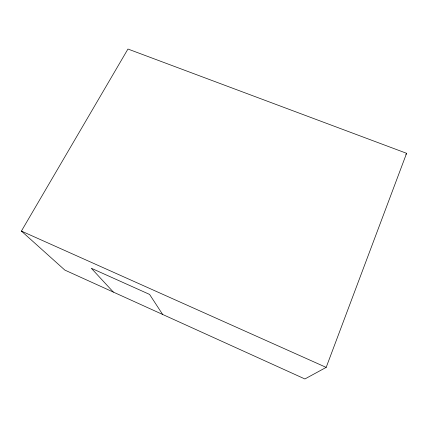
<?xml version="1.0" encoding="UTF-8"?>
<svg xmlns="http://www.w3.org/2000/svg" width="428" height="428" viewBox="0 0 428 428"><rect width="100%" height="100%" fill="white"/><g stroke="black" fill="none" stroke-linecap="round" stroke-linejoin="round"><path stroke-width="0.64" d="M326.179 367.385L406.6 153.31L127.951 49.033L21.4 231.088L64.858 270.1L304.886 378.967L326.179 367.385L21.4 231.088M405.867 154.417L406.6 153.31M113.356 292.099L91.287 268.238L149.586 294.421L162.64 314.452"/></g></svg>
